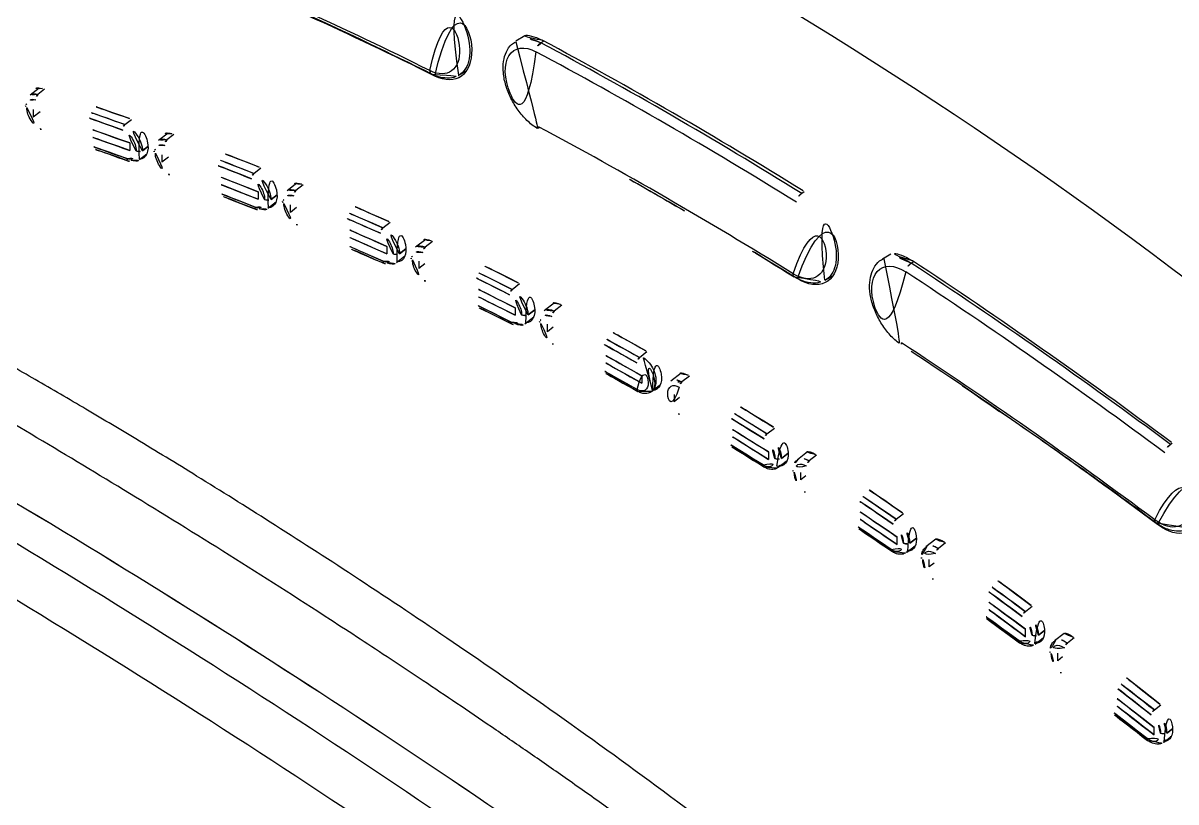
# Model space of a CAD drawing. Extents: x 16296660632 to 16296680496, y -37409619871 to -37409616057.
# Drawn here: x 16296679542.5 to 16296679669.4, y -37409616522.8 to -37409616437 of the extents above; entities that cross this region are included whole.
import ezdxf

# ---------------------------------------------------------------- set-up
doc = ezdxf.new("R2010")
doc.units = 0
doc.header["$LTSCALE"] = 10
doc.header["$MEASUREMENT"] = 0
for name, color, linetype in [('FRONT_CASE_DADA_', 7, 'CONTINUOUS'), ('MIDDLE_CASE_DADA', 7, 'CONTINUOUS'), ('SENSOR_WINDOW_RE', 7, 'CONTINUOUS'), ('에어노즐', 7, 'CONTINUOUS')]:
    doc.layers.add(name, color=color, linetype=linetype)

msp = doc.modelspace()

# ---------------------------------------------------------------- linework, layer by layer
at = {"layer": 'FRONT_CASE_DADA_', "color": 7, "linetype": 'Continuous', "ltscale": 25.4}
for centre, radius, start, end in [((16296679003.055929, -37409617390.578789), 1049.510368, 54.539993731, 60.088583267), ((16296678999.61095, -37409617392.762589), 1049.370722, 54.550754157, 60.09944024), ((16296678998.327419, -37409617396.694122), 1048.06484, 54.614858208, 60.152019995)]:
    msp.add_arc(centre, radius, start, end, dxfattribs=at)
at = {"layer": 'MIDDLE_CASE_DADA', "color": 7, "linetype": 'Continuous', "ltscale": 25.4}
for centre, radius, start, end in [((16296679368.80579, -37409616861.476311), 522.671258, 50.3330083, 69.65310684), ((16296679364.67429, -37409616868.534889), 506.15257, 50.33222454, 69.65392655), ((16296679005.389391, -37409617386.970428), 1045.216667, 54.529068701, 60.100728684)]:
    msp.add_arc(centre, radius, start, end, dxfattribs=at)
for centre, major_axis, ratio, start_param, end_param in [((16296679604.673679, -37409616902.017227), (-259.570522, 472.356528), 0.5909251001, 5.5782775576, 5.6517017914), ((16296679587.643061, -37409616437.735497), (-2.890004, 5.259119), 0.5909251001, 2.4366849043, 5.5495872708), ((16296679599.69923, -37409616443.950104), (2.890004, -5.259119), 0.5909251001, 2.4053287655, 3.586954335), ((16296679604.65023, -37409616902.004707), (-265.35053, 482.874766), 0.5909251001, 5.4731853558, 5.546921419), ((16296679544.981489, -37409616446.474068), (1.204312, -2.191561), 0.5909251001, 2.5833263956, 3.6782249352), ((16296679635.932819, -37409617079.237953), (-342.778168, 623.77468), 0.5909250894, 5.6970754898, 5.7164410733), ((16296679554.50123, -37409616449.740067), (-1.204308, 2.191554), 0.5909251001, 2.8840430226, 5.6773846383), ((16296679559.188919, -37409616451.434196), (1.204305, -2.191549), 0.5909251001, 2.554385101, 3.6677942118), ((16296679622.43807, -37409616971.815697), (-284.406365, 517.55183), 0.5909251034, 5.6635730338, 5.6867954435), ((16296679555.385281, -37409616449.22966), (-1.250145, 2.165315), 0.5773502692, 2.7266578614, 2.7729020712), ((16296679568.701309, -37409616455.061523), (-1.204303, 2.191544), 0.5909251001, 2.8739284693, 5.6448580699), ((16296679573.38504, -37409616456.949707), (1.204299, -2.191537), 0.5909251001, 2.5194517817, 3.6588007896), ((16296679574.19471, -37409616456.482239), (1.250135, -2.165298), 0.5773502692, 3.4555617139, 3.4951284696), ((16296679612.37685, -37409616870.705704), (-228.889002, 416.523457), 0.5909251023, 5.6222940581, 5.6510155545), ((16296679569.52743, -37409616454.584557), (-1.25014, 2.165305), 0.5773502692, 2.7270883295, 2.7972330507), ((16296679627.9835, -37409616460.280029), (-2.890004, 5.259119), 0.5909251001, 2.3319651491, 5.4448675157), ((16296679582.888571, -37409616461.012894), (-1.204295, 2.19153), 0.5909251001, 2.8665578691, 5.604741487), ((16296679587.567459, -37409616463.137238), (1.204293, -2.191526), 0.5909251001, 2.4766905185, 3.6516343968), ((16296679588.33684, -37409616462.693039), (1.250129, -2.165288), 0.5773502692, 3.4388007519, 3.4940021594), ((16296679608.20602, -37409616808.306503), (-194.126792, 353.264525), 0.5909251001, 5.5733271149, 5.6070606869), ((16296679640.009609, -37409616467.969337), (2.890004, -5.259119), 0.5909251001, 2.3006090103, 3.5047623272), ((16296679583.669571, -37409616460.561974), (-1.250132, 2.165292), 0.5773502692, 2.727667441, 2.8160318467), ((16296679604.65033, -37409616902.001869), (-265.35053, 482.874766), 0.5909251001, 5.3684656007, 5.442201664), ((16296679597.06041, -37409616467.720528), (-1.20429, 2.191521), 0.5909251001, 2.862273209, 5.5572427727), ((16296679601.7337, -37409616470.118896), (1.20429, -2.19152), 0.5909251001, 2.4273280387, 3.6467684445), ((16296679602.47897, -37409616469.688622), (1.250126, -2.165282), 0.5773502692, 3.4288139203, 3.492549804), ((16296679597.81171, -37409616467.286758), (-1.250126, 2.165282), 0.5773502692, 2.7284285364, 2.8283453461), ((16296679607.454769, -37409616781.320663), (-178.801357, 325.375883), 0.5909251001, 5.5203770617, 5.5561008745), ((16296679611.002251, -37409616475.163391), (-1.204116, 2.191204), 0.5909251001, 2.8606797984, 5.5063742351), ((16296679604.673679, -37409616902.017227), (-259.570522, 472.356528), 0.5909251, 5.3688380473, 5.4406429632), ((16296679615.68063, -37409616477.864449), (1.204373, -2.191673), 0.5909251001, 2.3822859512, 3.6504091714), ((16296679616.41972, -37409616477.437737), (1.250213, -2.165432), 0.5773502692, 3.898766826, 4.2060779372), ((16296679616.985411, -37409616477.111137), (1.650213, -2.858252), 0.5773502692, 4.1451330018, 4.2827190432), ((16296679616.41972, -37409616477.437737), (1.250213, -2.165432), 0.5773502692, 3.4262389517, 3.4994213302), ((16296679611.741341, -37409616474.736671), (-1.249946, 2.164969), 0.5773502692, 2.7301375337, 2.8333527562), ((16296679606.8186, -37409616780.961472), (-178.806032, 325.384393), 0.5909251001, 5.4644396956, 5.5002486508), ((16296679624.942249, -37409616483.518356), (-1.20429, 2.19152), 0.5909251001, 2.7010955116, 5.4516252617), ((16296679629.60347, -37409616486.509277), (1.20429, -2.191521), 0.5909251001, 2.3217046309, 3.7254598562), ((16296679625.687519, -37409616483.088089), (-1.250126, 2.165282), 0.5773502692, 2.7304292214, 2.8182206508), ((16296679630.35478, -37409616486.075508), (1.250126, -2.165282), 0.5773502692, 3.4313116346, 3.4888533618), ((16296679668.06855, -37409616487.664337), (-2.890004, 5.259119), 0.5909251001, 2.227245394, 5.3401477606), ((16296679604.99865, -37409616806.449371), (-194.123696, 353.258892), 0.5909251, 5.4134791068, 5.4472132168), ((16296679639.06027, -37409616492.866631), (-1.204293, 2.191526), 0.5909251001, 2.8695429975, 5.4022569201), ((16296679643.715919, -37409616496.131577), (1.204295, -2.19153), 0.5909251001, 2.2742058745, 3.6778307148), ((16296679644.49692, -37409616495.680656), (1.250132, -2.165292), 0.5773502692, 3.4436251365, 3.4868993228), ((16296679639.829651, -37409616492.422417), (-1.250129, 2.165288), 0.5773502692, 2.731525242, 2.8208562302), ((16296679598.41143, -37409616862.638512), (-228.886525, 416.518963), 0.5909251005, 5.3695243431, 5.3982461499), ((16296679653.162109, -37409616503.009018), (-1.204299, 2.191537), 0.5909251001, 2.795085467, 5.3594957229), ((16296679657.81296, -37409616506.510147), (1.204303, -2.191544), 0.5909251001, 2.2340892173, 3.6375521198), ((16296679658.639071, -37409616506.033203), (1.25014, -2.165305), 0.5773502692, 3.4624239313, 3.4850921938), ((16296679653.971781, -37409616502.541557), (-1.250135, 2.165298), 0.5773502692, 2.73256002, 2.804095269), ((16296679584.51115, -37409616949.917068), (-284.405477, 517.550224), 0.5909250989, 5.3337445609, 5.3569670431), ((16296679667.25025, -37409616513.823441), (-1.204305, 2.191549), 0.5909251001, 2.8895996673, 5.3245624959), ((16296679668.113911, -37409616513.324799), (-1.250142, 2.16531), 0.5773502692, 2.7334690628, 2.7814872572)]:
    msp.add_ellipse(centre, major_axis=major_axis, ratio=ratio, start_param=start_param, end_param=end_param, dxfattribs=at)
for points, knots in [([(16296679620.11562, -37409616533.072357), (16296679618.548771, -37409616531.909119), (16296679615.465281, -37409616529.619919), (16296679610.905569, -37409616526.306396), (16296679606.491421, -37409616523.144547), (16296679602.22224, -37409616520.132111), (16296679598.09836, -37409616517.26162), (16296679594.11997, -37409616514.527573), (16296679590.287041, -37409616511.924896), (16296679586.59914, -37409616509.449043), (16296679583.05562, -37409616507.095497), (16296679579.655649, -37409616504.860008), (16296679569.954781, -37409616498.542), (16296679554.517731, -37409616488.845757), (16296679533.94104, -37409616476.63031), (16296679514.277599, -37409616465.609169), (16296679499.652309, -37409616458.011169), (16296679489.227381, -37409616452.966904), (16296679482.755011, -37409616449.968307), (16296679475.86294, -37409616446.950752), (16296679468.55394, -37409616443.949402), (16296679463.630951, -37409616442.158859), (16296679461.077299, -37409616441.230072)], [0, 0, 0, 0, 0.0267646349, 0.0526716347, 0.07773725, 0.1019762475, 0.1254019878, 0.1480251582, 0.1698521065, 0.1908912927, 0.2111505741, 0.2306370135, 0.24935692, 0.378428343, 0.4999517224, 0.6213027233, 0.7506950467, 0.7925022413, 0.8382660674, 0.8880501738, 0.9419294871, 1, 1, 1, 1]), ([(16296679626.47077, -37409616531.8452), (16296679621.51524, -37409616528.034401), (16296679613.513559, -37409616521.899986), (16296679600.798321, -37409616512.729607), (16296679589.484209, -37409616504.899406), (16296679579.20591, -37409616498.045052), (16296679570.03528, -37409616492.125282), (16296679562.0532, -37409616487.1259), (16296679555.18178, -37409616482.934731), (16296679549.1516, -37409616479.340317), (16296679543.55125, -37409616476.07267), (16296679538.1612, -37409616472.993134), (16296679531.95764, -37409616469.526337), (16296679525.026661, -37409616465.767029), (16296679517.203369, -37409616461.687187), (16296679509.17522, -37409616457.681313), (16296679501.322201, -37409616453.9627), (16296679493.57135, -37409616450.500793), (16296679485.9468, -37409616447.309799), (16296679477.515869, -37409616444.050629), (16296679472.26581, -37409616442.273903), (16296679469.0107, -37409616441.18119)], [0, 0, 0, 0, 0.0803342501, 0.1540831551, 0.2215002096, 0.2827739185, 0.3380429477, 0.3873891885, 0.4285190897, 0.464738021, 0.4994813637, 0.5335130169, 0.5667120564, 0.6178834914, 0.6672730632, 0.7195390809, 0.7769114872, 0.8256562236, 0.8784333489, 0.9364939941, 1, 1, 1, 1])]:
    msp.add_open_spline(points, degree=3, knots=knots, dxfattribs=at)
at = {"layer": 'SENSOR_WINDOW_RE', "color": 7, "linetype": 'Continuous', "ltscale": 25.4}
for p, q in [((16296679597.717421, -37409616438.427773), (16296679596.754841, -37409616438.997307)), ((16296679599.82316, -37409616439.001717), (16296679599.504049, -37409616439.189293)), ((16296679590.47513, -37409616442.753128), (16296679591.299601, -37409616442.288803)), ((16296679628.486389, -37409616455.603149), (16296679628.206221, -37409616455.767578)), ((16296679638.028219, -37409616462.446983), (16296679637.08025, -37409616463.007874)), ((16296679640.54327, -37409616463.285118), (16296679640.25584, -37409616463.453758)), ((16296679630.800541, -37409616465.306343), (16296679631.639799, -37409616464.833679)), ((16296679668.98707, -37409616483.2957), (16296679668.80014, -37409616483.405182))]:
    msp.add_line(p, q, dxfattribs=at)
for centre, radius, start, end in [((16296679395.098419, -37409616827.736961), 430.479992, 63.45224982, 67.52290902), ((16296679352.79204, -37409616908.569153), 521.733837, 59.7899113, 61.79113459), ((16296679628.909161, -37409616456.861267), 1.30011, 122.72953996, 174.05834298), ((16296679349.09304, -37409616914.047447), 528.329536, 58.21378569, 59.74220983), ((16296679428.629169, -37409616795.613503), 385.681503, 54.97660908, 56.89003905), ((16296679390.326229, -37409616862.245987), 462.281623, 53.21578035, 55.82873053), ((16296679669.57066, -37409616484.638474), 1.454198, 121.99602334, 167.47768796)]:
    msp.add_arc(centre, radius, start, end, dxfattribs=at)
for centre, major_axis, ratio, start_param, end_param in [((16296679613.23472, -37409616897.074516), (-269.969214, 467.600396), 0.5773502692, 5.5657946699, 5.6392189037), ((16296679587.61219, -37409616437.753319), (-2.88077, 4.989641), 0.5773502692, 3.135421787, 5.5365242101), ((16296679587.051439, -37409616438.077057), (-2.480786, 4.296847), 0.5773502692, 2.4242020163, 5.5342800708), ((16296679599.092581, -37409616444.300346), (2.480786, -4.296847), 0.5773502692, 2.3928458776, 5.5344993719), ((16296679599.65333, -37409616443.976601), (2.88077, -4.989641), 0.5773502692, 2.3928458776, 3.1636883333), ((16296679599.529711, -37409616439.851143), (-0.377391, -0.705391), 0.5981184794, 3.9167076528, 5.4787773334), ((16296679613.772039, -37409616896.738243), (-275.33077, 476.886883), 0.5773502692, 5.4607086615, 5.5344385314), ((16296679613.21129, -37409616897.061981), (-274.930786, 476.194089), 0.5773502692, 5.4607304662, 5.5344385309), ((16296679587.855539, -37409616441.929863), (0.357027, 0.715913), 0.6152495586, 2.3197979026, 3.1411375827), ((16296679587.61219, -37409616437.753319), (-2.88077, 4.989641), 0.5773502692, 3.1118313192, 3.135421787), ((16296679613.23472, -37409616897.074516), (-269.969214, 467.600396), 0.5773502692, 5.4610749148, 5.5344993719), ((16296679599.787041, -37409616448.096474), (0.377352, 0.705411), 0.5981522939, 2.3371519653, 3.1416925291), ((16296679627.937599, -37409616460.306534), (-2.88077, 4.989641), 0.5773502692, 3.1191799497, 5.431804455), ((16296679627.37685, -37409616460.63028), (-2.480786, 4.296847), 0.5773502692, 2.3194822612, 5.4295603156), ((16296679639.978741, -37409616467.98716), (2.88077, -4.989641), 0.5773502692, 2.2881261225, 3.1127948998), ((16296679639.41799, -37409616468.310913), (2.480786, -4.296847), 0.5773502692, 2.2881261225, 5.4297796168), ((16296679639.978741, -37409616467.98716), (2.88077, -4.989641), 0.5773502692, 3.1127948998, 3.1477635202), ((16296679640.2223, -37409616464.080353), (-0.438841, -0.668893), 0.5367443164, 3.9675119723, 5.5295816529), ((16296679613.772079, -37409616896.73542), (-275.33077, 476.886883), 0.5773502692, 5.3559889064, 5.4297187763), ((16296679627.81377, -37409616464.27771), (0.421434, 0.679995), 0.5557701857, 2.3738889256, 3.1415062377), ((16296679613.21133, -37409616897.059174), (-274.930786, 476.194089), 0.5773502692, 5.3560107113, 5.429718776), ((16296679639.74527, -37409616471.888397), (0.438808, 0.668915), 0.5367817496, 2.3879625139, 3.1425149407), ((16296679613.23472, -37409616897.074516), (-269.969214, 467.600396), 0.5773502692, 5.3563551598, 5.4297796169), ((16296679667.547319, -37409616487.965271), (-2.480786, 4.296847), 0.5773502692, 2.2147625061, 5.3248405605), ((16296679667.618469, -37409616491.3638), (0.476605, 0.642533), 0.4902016783, 2.4175802305, 3.1419580002)]:
    msp.add_ellipse(centre, major_axis=major_axis, ratio=ratio, start_param=start_param, end_param=end_param, dxfattribs=at)
for points, knots in [([(16296679596.72975, -37409616439.075279), (16296679596.555201, -37409616439.170967), (16296679596.13693, -37409616439.408096), (16296679595.651489, -37409616440.182968), (16296679595.346821, -37409616441.237427), (16296679595.32877, -37409616442.501877), (16296679595.60726, -37409616443.89138), (16296679596.16766, -37409616445.304337), (16296679596.969391, -37409616446.631363), (16296679597.94496, -37409616447.770203), (16296679598.818239, -37409616448.466728), (16296679599.28462, -37409616448.731934), (16296679599.409691, -37409616448.80188)], [0, 0, 0, 0, 0.0570745547, 0.1612580837, 0.2676354704, 0.3805438548, 0.4971672216, 0.6138169613, 0.7302682721, 0.8471213174, 0.9649848822, 1, 1, 1, 1]), ([(16296679587.49851, -37409616442.645767), (16296679587.727551, -37409616442.750526), (16296679588.25465, -37409616442.983177), (16296679589.165739, -37409616443.124657), (16296679589.971109, -37409616443.041588), (16296679590.2896, -37409616442.819458), (16296679590.370689, -37409616442.762016)], [0, 0, 0, 0, 0.2113746903, 0.5678071306, 0.9050462442, 1, 1, 1, 1]), ([(16296679637.228161, -37409616462.969299), (16296679637.13295, -37409616463.004158), (16296679636.756929, -37409616463.144943), (16296679636.21958, -37409616463.759827), (16296679635.782089, -37409616464.710136), (16296679635.62665, -37409616465.889053), (16296679635.762381, -37409616467.226486), (16296679636.191811, -37409616468.643211), (16296679636.88542, -37409616470.024818), (16296679637.780359, -37409616471.258987), (16296679638.64905, -37409616472.098122), (16296679639.139999, -37409616472.442574), (16296679639.306459, -37409616472.55732)], [0, 0, 0, 0, 0.0296687822, 0.1370978571, 0.2437211203, 0.355946614, 0.4739035665, 0.593281326, 0.7123504522, 0.8315106835, 0.9513755627, 1, 1, 1, 1]), ([(16296679627.39233, -37409616464.957703), (16296679627.61665, -37409616465.087486), (16296679628.17523, -37409616465.400818), (16296679629.142879, -37409616465.666878), (16296679630.104, -37409616465.642326), (16296679630.52869, -37409616465.400162), (16296679630.712, -37409616465.291588)], [0, 0, 0, 0, 0.1816997011, 0.5278316765, 0.8238504244, 1, 1, 1, 1]), ([(16296679667.141859, -37409616492.006332), (16296679667.360411, -37409616492.159233), (16296679667.90402, -37409616492.52961), (16296679668.891569, -37409616492.932747), (16296679669.94315, -37409616493.002968), (16296679670.72991, -37409616492.836067), (16296679671.023359, -37409616492.581627), (16296679671.100109, -37409616492.514137)], [0, 0, 0, 0, 0.150105381, 0.4371070548, 0.6891801223, 0.929910403, 1, 1, 1, 1])]:
    msp.add_open_spline(points, degree=3, knots=knots, dxfattribs=at)
at = {"layer": '에어노즐', "color": 7, "linetype": 'Continuous', "ltscale": 25.4}
for p, q in [((16296679544.287439, -37409616444.171021), (16296679543.28842, -37409616444.95121)), ((16296679544.86969, -37409616444.312424), (16296679544.158051, -37409616444.868187)), ((16296679542.79286, -37409616446.126404), (16296679542.79286, -37409616446.128807)), ((16296679542.939301, -37409616446.330528), (16296679542.939301, -37409616446.332939)), ((16296679543.64641, -37409616446.525673), (16296679543.64641, -37409616447.35997)), ((16296679544.392, -37409616446.777702), (16296679543.64641, -37409616447.35997)), ((16296679553.712469, -37409616448.188599), (16296679554.44173, -37409616447.61908)), ((16296679558.47797, -37409616449.130531), (16296679557.43055, -37409616449.948517)), ((16296679559.104799, -37409616449.289352), (16296679558.345869, -37409616449.88205)), ((16296679554.25301, -37409616450.213287), (16296679554.25301, -37409616451.044037)), ((16296679554.960119, -37409616451.083473), (16296679554.960119, -37409616451.081497)), ((16296679556.267771, -37409616450.612503), (16296679555.667219, -37409616451.081497)), ((16296679555.667219, -37409616451.083473), (16296679556.267839, -37409616450.614418)), ((16296679555.667219, -37409616451.081497), (16296679555.667219, -37409616451.083473)), ((16296679556.93499, -37409616451.123718), (16296679556.93499, -37409616451.125481)), ((16296679555.31811, -37409616452.054543), (16296679556.14789, -37409616451.406517)), ((16296679557.08144, -37409616451.327843), (16296679557.08144, -37409616451.329613)), ((16296679557.788549, -37409616451.505867), (16296679557.788549, -37409616452.335411)), ((16296679558.50684, -37409616451.77446), (16296679557.788549, -37409616452.335411)), ((16296679567.90646, -37409616453.564842), (16296679568.680201, -37409616452.960587)), ((16296679572.659559, -37409616454.645699), (16296679571.572689, -37409616455.494499)), ((16296679573.34059, -37409616454.827782), (16296679572.543539, -37409616455.450241)), ((16296679568.395149, -37409616455.593163), (16296679568.395149, -37409616456.419144)), ((16296679570.46743, -37409616455.923759), (16296679569.809361, -37409616456.437683)), ((16296679569.809361, -37409616456.439011), (16296679570.46748, -37409616455.925049)), ((16296679569.102249, -37409616456.439011), (16296679569.102249, -37409616456.437683)), ((16296679569.460251, -37409616457.41008), (16296679570.354401, -37409616456.711777)), ((16296679569.809361, -37409616456.437683), (16296679569.809361, -37409616456.439011)), ((16296679571.077129, -37409616456.669693), (16296679571.077129, -37409616456.670807)), ((16296679571.22357, -37409616456.873817), (16296679571.22357, -37409616456.874931)), ((16296679571.930679, -37409616457.85582), (16296679571.930679, -37409616457.031021)), ((16296679572.61928, -37409616457.318047), (16296679571.930679, -37409616457.85582)), ((16296679582.11294, -37409616459.571388), (16296679582.920071, -37409616458.941048)), ((16296679586.83045, -37409616460.833092), (16296679585.714821, -37409616461.704353)), ((16296679587.577959, -37409616461.047241), (16296679586.75416, -37409616461.69059)), ((16296679582.537279, -37409616461.600388), (16296679582.537279, -37409616462.421852)), ((16296679583.24439, -37409616462.417282), (16296679583.24439, -37409616462.416573)), ((16296679584.654341, -37409616461.867683), (16296679583.9515, -37409616462.416573)), ((16296679583.9515, -37409616462.417282), (16296679584.654369, -37409616461.868362)), ((16296679583.9515, -37409616462.416573), (16296679583.9515, -37409616462.417282)), ((16296679583.602381, -37409616463.388351), (16296679584.54623, -37409616462.651253)), ((16296679585.219259, -37409616462.879539), (16296679585.219259, -37409616462.880074)), ((16296679585.365709, -37409616463.083656), (16296679585.365709, -37409616463.08419)), ((16296679586.072821, -37409616463.215019), (16296679586.072821, -37409616464.035477)), ((16296679586.72934, -37409616463.522774), (16296679586.072821, -37409616464.035477)), ((16296679596.331699, -37409616466.334602), (16296679597.15904, -37409616465.688492)), ((16296679596.67942, -37409616468.359154), (16296679596.67942, -37409616469.177162)), ((16296679598.82597, -37409616468.571053), (16296679598.09363, -37409616469.142982)), ((16296679598.09363, -37409616469.143204), (16296679598.825979, -37409616468.571274)), ((16296679600.98888, -37409616467.814743), (16296679599.85696, -37409616468.698723)), ((16296679601.81341, -37409616468.070847), (16296679600.97611, -37409616468.724747)), ((16296679597.38652, -37409616469.143204), (16296679597.38652, -37409616469.142982)), ((16296679597.74452, -37409616470.114273), (16296679598.72069, -37409616469.351921)), ((16296679598.09363, -37409616469.142982), (16296679598.09363, -37409616469.143204)), ((16296679599.361401, -37409616469.873909), (16296679599.361401, -37409616469.874023)), ((16296679599.507839, -37409616470.078033), (16296679599.507839, -37409616470.078148)), ((16296679600.214951, -37409616470.996239), (16296679600.214951, -37409616470.17881)), ((16296679600.839491, -37409616470.508499), (16296679600.214951, -37409616470.996239)), ((16296679610.344891, -37409616473.831284), (16296679611.177691, -37409616473.180893)), ((16296679610.609421, -37409616475.844887), (16296679610.609421, -37409616476.661407)), ((16296679614.941601, -37409616475.560143), (16296679613.802759, -37409616476.449516)), ((16296679615.84568, -37409616475.871529), (16296679615.009609, -37409616476.524452)), ((16296679611.67452, -37409616477.56604), (16296679612.662251, -37409616476.79467)), ((16296679614.160761, -37409616477.895248), (16296679614.160761, -37409616478.711769)), ((16296679614.75354, -37409616478.248833), (16296679614.160761, -37409616478.711769)), ((16296679624.37851, -37409616482.236137), (16296679625.2012, -37409616481.593651)), ((16296679624.555229, -37409616484.231667), (16296679624.555229, -37409616485.049103)), ((16296679625.262329, -37409616484.94751), (16296679625.262329, -37409616484.947403)), ((16296679625.620331, -37409616485.918579), (16296679626.601601, -37409616485.152237)), ((16296679626.707899, -37409616484.370689), (16296679625.96944, -37409616484.947403)), ((16296679625.96944, -37409616484.94751), (16296679626.707911, -37409616484.370796)), ((16296679625.96944, -37409616484.947403), (16296679625.96944, -37409616484.94751)), ((16296679628.85627, -37409616484.205109), (16296679627.732771, -37409616485.082512)), ((16296679629.84314, -37409616484.568497), (16296679629.023041, -37409616485.208961)), ((16296679627.237209, -37409616486.257713), (16296679627.237209, -37409616486.257927)), ((16296679627.38365, -37409616486.46183), (16296679627.38365, -37409616486.462051)), ((16296679628.090759, -37409616487.312508), (16296679628.090759, -37409616486.494499)), ((16296679628.65893, -37409616486.86879), (16296679628.090759, -37409616487.312508)), ((16296679638.600889, -37409616491.624313), (16296679639.398451, -37409616491.001457)), ((16296679638.697359, -37409616494.418266), (16296679638.697359, -37409616493.597809)), ((16296679640.8262, -37409616493.724869), (16296679640.11158, -37409616494.282959)), ((16296679640.11158, -37409616494.283478), (16296679640.82622, -37409616493.72538)), ((16296679642.97438, -37409616493.8274), (16296679641.874901, -37409616494.686043)), ((16296679644.03204, -37409616494.247688), (16296679643.2423, -37409616494.864441)), ((16296679639.40447, -37409616494.283478), (16296679639.40447, -37409616494.282959)), ((16296679639.762461, -37409616495.254547), (16296679640.716089, -37409616494.509811)), ((16296679640.11158, -37409616494.282959), (16296679640.11158, -37409616494.283478)), ((16296679641.379339, -37409616495.861237), (16296679641.379339, -37409616495.861938)), ((16296679641.525789, -37409616496.065361), (16296679641.525789, -37409616496.066063)), ((16296679642.232889, -37409616496.887131), (16296679642.232889, -37409616496.065666)), ((16296679642.78397, -37409616496.456757), (16296679642.232889, -37409616496.887131)), ((16296679652.81213, -37409616501.793327), (16296679653.570971, -37409616501.200706)), ((16296679652.8395, -37409616504.56855), (16296679652.8395, -37409616503.743752)), ((16296679653.5466, -37409616504.404152), (16296679653.5466, -37409616504.403038)), ((16296679654.928419, -37409616503.876122), (16296679654.25371, -37409616504.403038)), ((16296679654.25371, -37409616504.404152), (16296679654.928459, -37409616503.877197)), ((16296679654.25371, -37409616504.403038), (16296679654.25371, -37409616504.404152)), ((16296679657.081169, -37409616504.206039), (16296679656.01704, -37409616505.037079)), ((16296679653.9046, -37409616505.375221), (16296679654.81245, -37409616504.666229)), ((16296679658.196159, -37409616504.679337), (16296679657.44943, -37409616505.262497)), ((16296679655.521481, -37409616506.212273), (16296679655.521481, -37409616506.2136)), ((16296679655.667919, -37409616506.416397), (16296679655.667919, -37409616506.417717)), ((16296679656.375031, -37409616507.214363), (16296679656.375031, -37409616506.388367)), ((16296679656.91048, -37409616506.796204), (16296679656.375031, -37409616507.214363)), ((16296679667.010481, -37409616512.619591), (16296679667.71907, -37409616512.0662)), ((16296679666.98163, -37409616515.378067), (16296679666.98163, -37409616514.548531)), ((16296679667.68874, -37409616515.188759), (16296679667.68874, -37409616515.186996)), ((16296679668.04673, -37409616516.159828), (16296679668.89329, -37409616515.498703)), ((16296679669.017, -37409616514.701897), (16296679668.395849, -37409616515.186996)), ((16296679668.395849, -37409616515.188759), (16296679669.017071, -37409616514.703613)), ((16296679668.395849, -37409616515.186996), (16296679668.395849, -37409616515.188759))]:
    msp.add_line(p, q, dxfattribs=at)
for centre, radius, start, end in [((16296679388.750271, -37409616907.447807), 487.343555, 70.24349489, 71.43186312), ((16296679388.863581, -37409616907.131706), 487.651452, 70.24211293, 71.43048079), ((16296679389.314039, -37409616907.523987), 486.145997, 70.16710167, 71.49057806), ((16296679389.43717, -37409616908.446678), 486.190745, 70.18434704, 71.50758059), ((16296679390.03034, -37409616908.35791), 484.963725, 70.24595026, 71.434317), ((16296679240.678539, -37409617335.865196), 937.598664, 70.469454753, 71.083785164), ((16296679409.55788, -37409616850.404167), 426.621858, 68.2468685, 69.62184664), ((16296679409.65604, -37409616850.133957), 426.978058, 68.24558999, 69.62046511), ((16296679410.105829, -37409616850.551331), 425.496726, 68.16033762, 69.69106993), ((16296679410.285561, -37409616851.257889), 425.319027, 68.17681579, 69.7079033), ((16296679410.85994, -37409616851.241364), 424.165997, 68.24932404, 69.6240975), ((16296679265.55209, -37409617226.314728), 826.198225, 68.510662222, 69.216128623), ((16296679432.271271, -37409616794.373466), 366.160704, 65.8873594, 67.51615037), ((16296679432.351601, -37409616794.150047), 366.566964, 65.88618335, 67.51477149), ((16296679432.81847, -37409616794.539017), 365.053218, 65.78698409, 67.59984484), ((16296679433.107849, -37409616794.934799), 364.546315, 65.80107574, 67.61612009), ((16296679433.68301, -37409616794.932182), 363.405549, 65.88941228, 67.51850423), ((16296679269.82913, -37409617173.037773), 775.286983, 66.232956525, 66.99616212), ((16296679445.15588, -37409616765.965561), 334.966168, 63.2235239, 65.04210239), ((16296679445.210779, -37409616765.799232), 335.434929, 63.22293851, 65.04092716), ((16296679445.708759, -37409616766.135963), 333.860997, 63.11541743, 65.13841951), ((16296679446.09952, -37409616766.292557), 333.094375, 63.12372434, 65.15151742), ((16296679446.669029, -37409616766.300499), 331.965319, 63.22499097, 65.04405653), ((16296679456.974751, -37409616745.604813), 308.687394, 63.16057482, 65.11406406), ((16296679445.208799, -37409616765.653664), 335.306178, 60.49542074, 62.31871791), ((16296679445.18115, -37409616765.766823), 334.77766, 60.49551585, 62.31940486), ((16296679445.767019, -37409616765.882561), 333.608859, 60.38824159, 62.4215634), ((16296679446.21998, -37409616765.915268), 332.703597, 60.38952866, 62.42811395), ((16296679446.813219, -37409616765.870041), 331.516352, 60.49592135, 62.32028535), ((16296679457.99979, -37409616745.80452), 308.395141, 60.43003184, 62.38842322), ((16296679429.91396, -37409616790.742859), 364.042835, 57.76886712, 59.49366316), ((16296679429.91593, -37409616790.674454), 364.622939, 57.76956247, 59.49375732), ((16296679430.588011, -37409616790.727547), 362.716142, 57.67211697, 59.59526609), ((16296679431.040119, -37409616790.758728), 361.809999, 57.66614046, 59.59388108), ((16296679431.685671, -37409616790.603493), 360.501597, 57.76807932, 59.49347485), ((16296679441.56411, -37409616774.739906), 341.674461, 57.718593, 59.53658277), ((16296679628.59968, -37409616486.153511), 1.366447, 124.29396906, 184.37294025), ((16296679396.725531, -37409616842.376663), 426.06443, 55.41009069, 56.96048245), ((16296679397.544399, -37409616842.214737), 423.896816, 55.326791, 57.05223858), ((16296679396.73892, -37409616842.419403), 425.454419, 55.4091228, 56.95969444), ((16296679397.888121, -37409616842.399223), 423.178244, 55.31602954, 57.04468819), ((16296679398.635401, -37409616842.082619), 421.679644, 55.4075469, 56.95863162), ((16296679418.79068, -37409616812.349297), 385.628709, 55.33852017, 57.03259332), ((16296679334.65147, -37409616931.204773), 533.798206, 53.45943921, 54.72644915), ((16296679334.640249, -37409616931.162773), 534.407578, 53.46083775, 54.72750456), ((16296679335.64414, -37409616930.756348), 531.932938, 53.3941308, 54.80464317), ((16296679335.743271, -37409616931.255531), 531.612451, 53.38180399, 54.79327302), ((16296679336.64929, -37409616930.717697), 529.842186, 53.45751698, 54.724532), ((16296678955.55238, -37409617456.951843), 1179.431724, 53.797005245, 54.365620176), ((16296679237.200251, -37409617061.296799), 696.981718, 51.926237375, 52.918093037), ((16296679238.37854, -37409617060.675003), 694.22959, 51.874997584, 52.979378516), ((16296679237.2001, -37409617061.348427), 696.386864, 51.924923968, 52.916781244), ((16296679238.090799, -37409617061.636993), 694.511444, 51.8631023, 52.967314547), ((16296679239.17959, -37409617060.875504), 692.453161, 51.923352478, 52.915120727), ((16296678455.444019, -37409618076.421791), 1975.10741, 52.190049082, 52.537777817)]:
    msp.add_arc(centre, radius, start, end, dxfattribs=at)
for centre, major_axis, ratio, start_param, end_param in [((16296679544.540939, -37409616446.846977), (1.186179, -1.941737), 0.5551528255, 2.5496536242, 3.9175438182), ((16296679543.29286, -37409616446.126404), (0.5, 0), 0.5773502692, 2.3561944902, 3.1415926536), ((16296679544.187389, -37409616447.051109), (0.868921, -1.552166), 0.5772150061, 2.5744052709, 3.9422954648), ((16296679544.289431, -37409616445.268402), (0.159302, 0.473944), 0.6832153396, 0.8298336948, 2.2297132852), ((16296679543.29286, -37409616446.126404), (0.5, 0), 0.5773502692, 3.1415926536, 3.926990817), ((16296679543.29286, -37409616446.128807), (0.5, 0), 0.5773502692, 3.1415926536, 3.926990817), ((16296679544.187389, -37409616447.053528), (-0.868921, 1.552166), 0.5772150061, 0.8007028113, 2.5744420628), ((16296679553.83746, -37409616448.586327), (0.169094, 0.470539), 0.6744311769, 0.8445560941, 2.243789238), ((16296679554.06558, -37409616450.156776), (-1.186179, 1.941737), 0.5551528255, 3.9175438182, 5.6721560589), ((16296679544.7925, -37409616448.428001), (0.159283, 0.47395), 0.6832320208, 2.229685682, 3.1411677769), ((16296679553.71203, -37409616450.360909), (0.868921, -1.552166), 0.5772150061, 0.8007028113, 2.555315052), ((16296679558.683081, -37409616451.844299), (1.186179, -1.941737), 0.5551528255, 2.5204036037, 3.9175438182), ((16296679555.313669, -37409616450.877373), (0.5, 0), 0.5773502692, 3.926990817, 5.4977871438), ((16296679555.313669, -37409616450.879349), (0.5, 0), 0.5773502692, 3.926990817, 5.4977871438), ((16296679557.43499, -37409616451.123718), (0.5, 0), 0.5773502692, 2.3561944902, 3.1415926536), ((16296679557.43499, -37409616451.123718), (0.5, 0), 0.5773502692, 3.1415926536, 3.926990817), ((16296679557.43499, -37409616451.125481), (0.5, 0), 0.5773502692, 3.1415926536, 3.926990817), ((16296679558.329519, -37409616452.048424), (0.868921, -1.552166), 0.5772150061, 2.5451552503, 3.9422954648), ((16296679558.46743, -37409616450.278397), (0.17419, 0.468677), 0.669652153, 0.852167268, 2.2510820757), ((16296679553.71203, -37409616450.362892), (-0.868921, 1.552166), 0.5772150061, 2.5553532766, 3.9422954648), ((16296679554.29376, -37409616451.72924), (0.169075, 0.470546), 0.6744490213, 2.2437615416, 3.1584831661), ((16296679554.29376, -37409616451.72924), (0.169075, 0.470546), 0.6744490213, 3.1584831661, 3.98611982), ((16296679554.06558, -37409616450.158768), (-1.186179, 1.941737), 0.5551528255, 2.5306016299, 3.9175438182), ((16296679558.329519, -37409616452.050194), (-0.868921, 1.552166), 0.5772150061, 0.8007028113, 2.5451939052), ((16296679558.898781, -37409616453.411972), (0.174171, 0.468684), 0.6696704718, 2.2510545868, 3.1411761033), ((16296679568.02026, -37409616453.957947), (0.185382, 0.464364), 0.6586256342, 0.8687516738, 2.2670150534), ((16296679567.85417, -37409616455.717087), (0.868921, -1.552166), 0.5772150061, 0.8007028113, 2.5222701288), ((16296679568.20772, -37409616455.51297), (-1.186179, 1.941737), 0.5551528255, 3.9175438182, 5.6391111357), ((16296679572.825211, -37409616457.390266), (1.186179, -1.941737), 0.5551528255, 2.4850864978, 3.9175438182), ((16296679572.471661, -37409616457.594398), (0.868921, -1.552166), 0.5772150061, 2.5098381444, 3.9422954648), ((16296679572.653099, -37409616455.841492), (0.191298, 0.461958), 0.6524853963, 0.8774411617, 2.2753888696), ((16296679567.85417, -37409616455.71843), (-0.868921, 1.552166), 0.5772150061, 2.5223134489, 3.9422954648), ((16296679568.395241, -37409616457.069351), (0.185361, 0.464372), 0.6586468464, 2.2669855311, 3.1617319688), ((16296679568.20772, -37409616455.514313), (-1.186179, 1.941737), 0.5551528255, 2.4975618022, 3.9175438182), ((16296679569.455811, -37409616456.233559), (0.5, 0), 0.5773502692, 3.926990817, 5.4977871438), ((16296679569.455811, -37409616456.234894), (0.5, 0), 0.5773502692, 3.926990817, 5.4977871438), ((16296679571.577129, -37409616456.669693), (0.5, 0), 0.5773502692, 2.3561944902, 3.1415926536), ((16296679571.577129, -37409616456.669693), (0.5, 0), 0.5773502692, 3.1415926536, 3.926990817), ((16296679571.577129, -37409616456.670807), (0.5, 0), 0.5773502692, 3.1415926536, 3.926990817), ((16296679572.471661, -37409616457.595512), (-0.868921, 1.552166), 0.5772150061, 0.8007028113, 2.5098760631), ((16296679568.395241, -37409616457.069351), (0.185361, 0.464372), 0.6586468464, 3.1617319688, 4.010313658), ((16296679572.99737, -37409616458.940193), (0.19128, 0.461965), 0.652504284, 2.2753636255, 3.1411747689), ((16296679582.21279, -37409616459.958183), (0.204347, 0.456336), 0.6381221817, 0.8963991579, 2.2937290093), ((16296679582.349859, -37409616461.491867), (-1.186179, 1.941737), 0.5551528255, 3.9175438182, 5.5983838842), ((16296679581.9963, -37409616461.695992), (0.868921, -1.552166), 0.5772150061, 0.8007028113, 2.4815428773), ((16296679583.59794, -37409616462.212463), (0.5, 0), 0.5773502692, 3.926990817, 5.4977871438), ((16296679583.59794, -37409616462.213158), (0.5, 0), 0.5773502692, 3.926990817, 5.4977871438), ((16296679586.96735, -37409616463.600121), (1.186179, -1.941737), 0.5551528255, 2.4418375638, 3.9175438182), ((16296679586.6138, -37409616463.804237), (0.868921, -1.552166), 0.5772150061, 2.4665892105, 3.9422954648), ((16296679586.84885, -37409616462.074921), (0.211015, 0.453291), 0.630316902, 0.9059682261, 2.3030281563), ((16296679581.9963, -37409616461.696693), (-0.868921, 1.552166), 0.5772150061, 2.4815770391, 3.9422954648), ((16296679582.486971, -37409616463.026283), (0.204331, 0.456343), 0.6381398444, 2.2937074579, 3.1668977197), ((16296679582.486971, -37409616463.026283), (0.204331, 0.456343), 0.6381398444, 3.1668977197, 4.0379695986), ((16296679582.349859, -37409616461.492569), (-1.186179, 1.941737), 0.5551528255, 2.4568253924, 3.9175438182), ((16296679585.719259, -37409616462.879539), (0.5, 0), 0.5773502692, 2.3561944902, 3.1415926536), ((16296679585.719259, -37409616462.879539), (0.5, 0), 0.5773502692, 3.1415926536, 3.926990817), ((16296679585.719259, -37409616462.880074), (0.5, 0), 0.5773502692, 3.1415926536, 3.926990817), ((16296679586.6138, -37409616463.804771), (-0.868921, 1.552166), 0.5772150061, 0.8007028113, 2.4666194622), ((16296679587.08589, -37409616465.12587), (0.211002, 0.453297), 0.6303328402, 2.3030096131, 3.1414851383), ((16296679596.414829, -37409616466.713127), (0.225291, 0.446367), 0.6124544554, 0.9261497861, 2.3227504847), ((16296679596.138439, -37409616468.422394), (0.868921, -1.552166), 0.5772150061, 0.8007028113, 2.4333630763), ((16296679596.491989, -37409616468.218277), (-1.186179, 1.941737), 0.5551528255, 3.9175438182, 5.5502040832), ((16296679601.109489, -37409616470.59449), (1.186179, -1.941737), 0.5551528255, 2.3917440215, 3.9175438182), ((16296679601.053341, -37409616469.100159), (0.232263, 0.44278), 0.603117543, 0.9358397906, 2.3322816628), ((16296679596.56918, -37409616469.723663), (0.225282, 0.446372), 0.6124661178, 2.3227382629, 3.1422483071), ((16296679596.138439, -37409616468.422623), (-0.868921, 1.552166), 0.5772150061, 2.4333843492, 3.9422954648), ((16296679596.491989, -37409616468.218491), (-1.186179, 1.941737), 0.5551528255, 2.4086327025, 3.9175438182), ((16296679597.74008, -37409616468.938858), (0.5, 0), 0.5773502692, 3.926990817, 5.4977871438), ((16296679597.74008, -37409616468.939072), (0.5, 0), 0.5773502692, 3.926990817, 5.4977871438), ((16296679599.861401, -37409616469.873909), (0.5, 0), 0.5773502692, 2.3561944902, 3.1415926536), ((16296679599.861401, -37409616469.873909), (0.5, 0), 0.5773502692, 3.1415926536, 3.926990817), ((16296679599.861401, -37409616469.874023), (0.5, 0), 0.5773502692, 3.1415926536, 3.926990817), ((16296679600.75593, -37409616470.798607), (0.868921, -1.552166), 0.5772150061, 2.4164956681, 3.9422954648), ((16296679600.75593, -37409616470.798729), (-0.868921, 1.552166), 0.5772150061, 0.8007028113, 2.4165121932), ((16296679596.56918, -37409616469.723663), (0.225282, 0.446372), 0.6124661178, 3.1422483071, 4.067729986), ((16296679601.165649, -37409616472.088943), (0.232256, 0.442783), 0.6031267776, 2.3322724798, 3.1417876705), ((16296679610.40975, -37409616474.19986), (0.246236, 0.435164), 0.583073191, 0.9548916472, 2.3511635347), ((16296679610.068439, -37409616475.874382), (-0.868921, 1.552166), 0.5772150061, 2.3813137533, 5.5229026245), ((16296679610.422001, -37409616475.670258), (-1.186179, 1.941737), 0.5551528255, 3.3125489845, 5.4981509778), ((16296679615.05529, -37409616478.345291), (1.186179, -1.941737), 0.5551528255, 2.3369366526, 3.2054259062), ((16296679610.43424, -37409616477.140663), (0.246235, 0.435165), 0.583075382, 2.3511615755, 3.1435461515), ((16296679610.422001, -37409616475.670258), (-1.186179, 1.941737), 0.5551528255, 3.2054259062, 3.3125489845), ((16296679614.70174, -37409616478.549423), (0.868921, -1.552166), 0.5772150061, 2.3616882993, 5.5032771784), ((16296679615.06753, -37409616476.889038), (-0.253708, -0.430851), 0.5715700496, 4.1064469686, 5.502718856), ((16296679615.043039, -37409616479.801552), (0.253709, 0.43085), 0.5715678147, 2.3611300231, 3.1421285102), ((16296679624.423941, -37409616482.593193), (0.266563, 0.423018), 0.5503779579, 0.9815771708, 2.378019043), ((16296679624.3678, -37409616484.02269), (-1.186179, 1.941737), 0.5551528255, 3.9175438182, 5.4433436157), ((16296679624.01425, -37409616484.226807), (0.868921, -1.552166), 0.5772150061, 0.8007028113, 2.3265026088), ((16296679624.01425, -37409616484.226921), (-0.868921, 1.552166), 0.5772150061, 2.3264860843, 3.9422954648), ((16296679625.615891, -37409616484.743271), (0.5, 0), 0.5773502692, 3.926990817, 5.4977871438), ((16296679625.615891, -37409616484.743393), (0.5, 0), 0.5773502692, 3.926990817, 5.4977871438), ((16296679628.985291, -37409616486.978287), (1.186179, -1.941737), 0.5551528255, 2.2848835511, 3.2054259062), ((16296679629.06246, -37409616485.562241), (0.272488, 0.419226), 0.5399687077, 0.9890893936, 2.3856900922), ((16296679624.31164, -37409616485.452293), (0.266569, 0.423014), 0.5503678385, 2.3780266912, 3.1448783701), ((16296679624.3678, -37409616484.022797), (-1.186179, 1.941737), 0.5551528255, 3.1433862208, 3.9175438182), ((16296679627.737209, -37409616486.257713), (0.5, 0), 0.5773502692, 3.1415926536, 3.926990817), ((16296679627.737209, -37409616486.257927), (0.5, 0), 0.5773502692, 3.1415926536, 3.926990817), ((16296679628.631741, -37409616487.182632), (-0.868921, 1.552166), 0.5772150061, 0.8007028113, 2.3096139198), ((16296679628.631741, -37409616487.182411), (0.868921, -1.552166), 0.5772150061, 2.3096351978, 3.9422954648), ((16296679628.9081, -37409616488.394539), (0.272495, 0.419221), 0.5399554764, 2.3856995988, 3.1432849713), ((16296679638.628441, -37409616491.969879), (0.283734, 0.411697), 0.519006041, 1.0029651043, 2.4000250345), ((16296679638.15638, -37409616493.56237), (0.868921, -1.552166), 0.5772150061, 0.8007028113, 2.2764090668), ((16296679638.509939, -37409616493.358253), (-1.186179, 1.941737), 0.5551528255, 3.9175438182, 5.3932500738), ((16296679638.391399, -37409616494.747124), (0.283744, 0.411691), 0.5189866877, 2.4000376263, 3.1431892544), ((16296679638.15638, -37409616493.562897), (-0.868921, 1.552166), 0.5772150061, 2.2763788213, 3.9422954648), ((16296679639.75802, -37409616494.078827), (0.5, 0), 0.5773502692, 3.926990817, 5.4977871438), ((16296679639.75802, -37409616494.079353), (0.5, 0), 0.5773502692, 3.926990817, 5.4977871438), ((16296679638.509939, -37409616493.358772), (-1.186179, 1.941737), 0.5551528255, 3.1393218259, 3.9175438182), ((16296679642.77388, -37409616496.785942), (0.868921, -1.552166), 0.5772150061, 2.2614554007, 3.9422954648), ((16296679643.12743, -37409616496.581818), (1.186179, -1.941737), 0.5551528255, 2.236703754, 3.2054259062), ((16296679643.2645, -37409616495.206413), (0.288619, 0.408288), 0.5093787875, 1.0088216305, 2.4061514818), ((16296679641.879339, -37409616495.861237), (0.5, 0), 0.5773502692, 3.1415926536, 3.926990817), ((16296679641.879339, -37409616495.861938), (0.5, 0), 0.5773502692, 3.1415926536, 3.926990817), ((16296679642.77388, -37409616496.786636), (-0.868921, 1.552166), 0.5772150061, 0.8007028113, 2.2614212343), ((16296679642.99032, -37409616497.957901), (0.28863, 0.40828), 0.5093566569, 2.406165254, 3.1430707423), ((16296679652.824181, -37409616502.128281), (0.297577, 0.401806), 0.4908456712, 1.0192645752, 2.4172122831), ((16296679652.298519, -37409616503.682457), (0.868921, -1.552166), 0.5772150061, 0.8007028113, 2.2331601296), ((16296679652.652069, -37409616503.478333), (-1.186179, 1.941737), 0.5551528255, 3.9175438182, 5.3500011366), ((16296679653.90016, -37409616504.198914), (0.5, 0), 0.5773502692, 3.926990817, 5.4977871438), ((16296679653.90016, -37409616504.200027), (0.5, 0), 0.5773502692, 3.926990817, 5.4977871438), ((16296679652.479919, -37409616504.82946), (0.297588, 0.401797), 0.4908205656, 2.4172266472, 3.1487980643), ((16296679652.298519, -37409616503.683571), (-0.868921, 1.552166), 0.5772150061, 2.2331222155, 3.9422954648), ((16296679652.652069, -37409616503.479446), (-1.186179, 1.941737), 0.5551528255, 3.2054259062, 3.9175438182), ((16296679656.91601, -37409616507.136978), (0.868921, -1.552166), 0.5772150061, 2.2207281487, 3.9422954648), ((16296679657.26956, -37409616506.932854), (1.186179, -1.941737), 0.5551528255, 2.195976502, 3.2054259062), ((16296679657.457029, -37409616505.594276), (0.301398, 0.398948), 0.4825753221, 1.0235946232, 2.4218580027), ((16296679656.021481, -37409616506.212273), (0.5, 0), 0.5773502692, 3.1415926536, 3.926990817), ((16296679656.021481, -37409616506.2136), (0.5, 0), 0.5773502692, 3.1415926536, 3.926990817), ((16296679656.91601, -37409616507.138313), (-0.868921, 1.552166), 0.5772150061, 0.8007028113, 2.2206848238), ((16296679657.08205, -37409616508.272713), (0.301411, 0.398938), 0.4825463669, 2.4218739689, 3.1424449938), ((16296679667.009859, -37409616512.945396), (0.308258, 0.393671), 0.467153786, 1.031163956, 2.4300787638), ((16296679666.79421, -37409616514.262283), (-1.186179, 1.941737), 0.5551528255, 3.9175438182, 5.3146840313), ((16296679666.440651, -37409616514.466408), (0.868921, -1.552166), 0.5772150061, 0.8007028113, 2.1978430244), ((16296679666.57851, -37409616515.580887), (0.30827, 0.393662), 0.4671275282, 2.4300922909, 3.1727551878), ((16296679666.440651, -37409616514.468178), (-0.868921, 1.552166), 0.5772150061, 2.1978043737, 3.9422954648), ((16296679668.04229, -37409616514.982872), (0.5, 0), 0.5773502692, 3.926990817, 5.4977871438), ((16296679668.04229, -37409616514.984627), (0.5, 0), 0.5773502692, 3.926990817, 5.4977871438), ((16296679666.79421, -37409616514.264053), (-1.186179, 1.941737), 0.5551528255, 3.1359246735, 3.9175438182)]:
    msp.add_ellipse(centre, major_axis=major_axis, ratio=ratio, start_param=start_param, end_param=end_param, dxfattribs=at)
for points, knots in [([(16296679611.80138, -37409616477.406776), (16296679611.871639, -37409616477.337509), (16296679612.048691, -37409616477.157967), (16296679612.182501, -37409616476.656021), (16296679612.17091, -37409616475.969772), (16296679611.91662, -37409616475.16494), (16296679611.453039, -37409616474.410889), (16296679610.977659, -37409616473.959991), (16296679610.718599, -37409616473.802132), (16296679610.655991, -37409616473.764702)], [0, 0, 0, 0, 0.0730826262, 0.2171569701, 0.3878437835, 0.5769316603, 0.7647263229, 0.9514180355, 1, 1, 1, 1]), ([(16296679610.188009, -37409616477.575829), (16296679610.33679, -37409616477.650291), (16296679610.63693, -37409616477.790993), (16296679611.151739, -37409616477.826897), (16296679611.59738, -37409616477.669571), (16296679611.745171, -37409616477.481003), (16296679611.80138, -37409616477.406776)], [0, 0, 0, 0, 0.2408145669, 0.5632934029, 0.8545609428, 1, 1, 1, 1]), ([(16296679624.045071, -37409616485.875313), (16296679624.190889, -37409616485.957672), (16296679624.49309, -37409616486.119568), (16296679625.00247, -37409616486.180428), (16296679625.407591, -37409616486.100967), (16296679625.52458, -37409616485.98233), (16296679625.529409, -37409616485.977417)], [0, 0, 0, 0, 0.2733402457, 0.6522063167, 0.9875845984, 1, 1, 1, 1]), ([(16296679638.107651, -37409616495.158813), (16296679638.250759, -37409616495.248032), (16296679638.55261, -37409616495.427147), (16296679639.068609, -37409616495.521584), (16296679639.500031, -37409616495.45649), (16296679639.63534, -37409616495.328957), (16296679639.6555, -37409616495.309807)], [0, 0, 0, 0, 0.2591171573, 0.6296336488, 0.9522794322, 1, 1, 1, 1]), ([(16296679641.98562, -37409616494.632103), (16296679641.850121, -37409616494.727219), (16296679641.60541, -37409616494.906532), (16296679641.41213, -37409616495.377312), (16296679641.38785, -37409616495.691002), (16296679641.379339, -37409616495.861237)], [0, 0, 0, 0, 0.3227863862, 0.6933465871, 1, 1, 1, 1]), ([(16296679652.182329, -37409616505.231262), (16296679652.32308, -37409616505.326157), (16296679652.62447, -37409616505.52005), (16296679653.14547, -37409616505.642799), (16296679653.60038, -37409616505.592216), (16296679653.753031, -37409616505.457649), (16296679653.787649, -37409616505.426689)], [0, 0, 0, 0, 0.2476075665, 0.6109304144, 0.9235413547, 1, 1, 1, 1]), ([(16296679656.13641, -37409616504.986618), (16296679656.00886, -37409616505.068604), (16296679655.766911, -37409616505.230759), (16296679655.559971, -37409616505.697983), (16296679655.531839, -37409616506.024406), (16296679655.521481, -37409616506.212273)], [0, 0, 0, 0, 0.2944357262, 0.6621895065, 1, 1, 1, 1]), ([(16296679666.270241, -37409616515.974564), (16296679666.40905, -37409616516.073921), (16296679666.70982, -37409616516.279778), (16296679667.2344, -37409616516.425247), (16296679667.70858, -37409616516.388184), (16296679667.876221, -37409616516.248589), (16296679667.92326, -37409616516.208633)], [0, 0, 0, 0, 0.2388830584, 0.5964361047, 0.9016907457, 1, 1, 1, 1])]:
    msp.add_open_spline(points, degree=3, knots=knots, dxfattribs=at)

doc.saveas('drawing.dxf')
